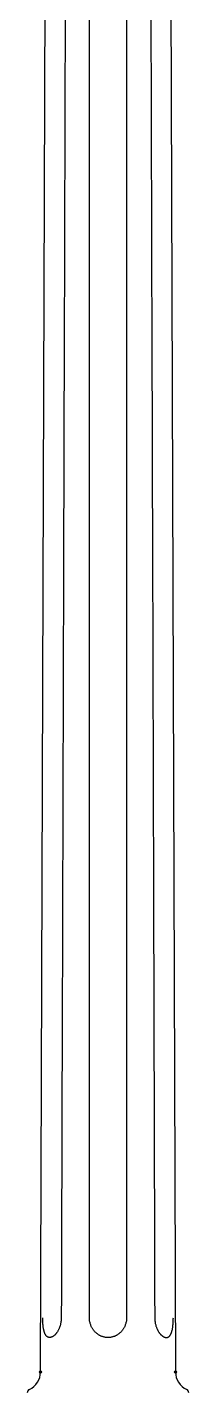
# Model space of a CAD drawing. Extents: x 0 to 131, y 0 to 344.
# Drawn here: x 49.2 to 57.3, y 207.9 to 276 of the extents above; entities that cross this region are included whole.
import ezdxf

# ---------------------------------------------------------------- set-up
doc = ezdxf.new("R2010")
doc.units = 0
doc.layers.add('LIVELLO_1', color=160, linetype='Continuous')

# ---------------------------------------------------------------- blocks, each defined once
blk = doc.blocks.new('AI9-BLK1')
at = {"layer": 'LIVELLO_1', "color": 7}
for p, q in [((-15.267, 36.872), (-15, 117.247)), ((-8.791, 117.247), (-8.524, 36.872))]:
    blk.add_line(p, q, dxfattribs=at)
for centre, major_axis, ratio in [((-15.268, 36.872), (0.0004, -0.0577), 0.95072), ((-8.523, 36.872), (-0.0003, -0.0577), 0.950737)]:
    blk.add_ellipse(centre, major_axis=major_axis, ratio=ratio, dxfattribs=at)
for points, knots in [([(-14.006, 114.426), (-14.045, 101.95), (-14.081, 89.473), (-14.119, 76.995), (-14.156, 64.524), (-14.191, 52.046), (-14.23, 39.571)], [0, 0, 0, 0, 1, 1, 1, 2, 2, 2, 2]), ([(-12.823, 39.571), (-12.82, 52.046), (-12.82, 64.524), (-12.82, 76.995), (-12.82, 76.995), (-12.82, 114.426), (-12.82, 114.426)], [0, 0, 0, 0, 1, 1, 1, 2, 2, 2, 2]), ([(-10.97, 114.426), (-10.968, 101.95), (-10.968, 89.473), (-10.968, 76.995), (-10.968, 64.524), (-10.968, 52.046), (-10.965, 39.571)], [0, 0, 0, 0, 1, 1, 1, 2, 2, 2, 2]), ([(-9.782, 114.426), (-9.746, 101.95), (-9.71, 89.473), (-9.67, 76.995), (-9.634, 64.524), (-9.598, 52.046), (-9.561, 39.571)], [0, 0, 0, 0, 1, 1, 1, 2, 2, 2, 2]), ([(-14.23, 39.571), (-14.232, 39.533), (-14.232, 39.499), (-14.235, 39.459), (-14.235, 39.429), (-14.24, 39.397), (-14.248, 39.361), (-14.25, 39.336), (-14.255, 39.31), (-14.261, 39.286), (-14.267, 39.259), (-14.272, 39.233), (-14.276, 39.211), (-14.281, 39.193), (-14.286, 39.176), (-14.291, 39.16), (-14.299, 39.142), (-14.304, 39.124), (-14.311, 39.108), (-14.316, 39.091), (-14.32, 39.073), (-14.328, 39.059), (-14.336, 39.043), (-14.344, 39.025), (-14.352, 39.009), (-14.36, 38.993), (-14.366, 38.975), (-14.373, 38.963), (-14.38, 38.945), (-14.391, 38.931), (-14.396, 38.916), (-14.406, 38.902), (-14.414, 38.889), (-14.422, 38.876), (-14.432, 38.862), (-14.441, 38.85), (-14.447, 38.838), (-14.458, 38.826), (-14.465, 38.815), (-14.473, 38.801), (-14.481, 38.79), (-14.491, 38.78), (-14.502, 38.769), (-14.51, 38.758), (-14.517, 38.748), (-14.527, 38.74), (-14.535, 38.73), (-14.544, 38.719), (-14.557, 38.711), (-14.562, 38.701), (-14.571, 38.697), (-14.58, 38.689), (-14.589, 38.681), (-14.601, 38.674), (-14.608, 38.669), (-14.616, 38.658), (-14.624, 38.653), (-14.634, 38.647), (-14.642, 38.642), (-14.65, 38.637), (-14.66, 38.634), (-14.668, 38.628), (-14.677, 38.626), (-14.683, 38.62), (-14.691, 38.617), (-14.701, 38.612), (-14.709, 38.61), (-14.715, 38.604), (-14.727, 38.604), (-14.732, 38.6), (-14.738, 38.596), (-14.749, 38.594), (-14.757, 38.594), (-14.763, 38.589), (-14.775, 38.589), (-14.78, 38.588), (-14.788, 38.584), (-14.795, 38.584), (-14.806, 38.584), (-14.806, 38.584), (-14.826, 38.584), (-14.826, 38.584), (-14.834, 38.588), (-14.842, 38.589), (-14.851, 38.589), (-14.857, 38.589), (-14.864, 38.594), (-14.87, 38.596), (-14.878, 38.596), (-14.887, 38.6), (-14.891, 38.604), (-14.9, 38.61), (-14.906, 38.612), (-14.912, 38.615), (-14.92, 38.617), (-14.928, 38.62), (-14.932, 38.626), (-14.937, 38.631), (-14.945, 38.637), (-14.951, 38.642), (-14.959, 38.647), (-14.967, 38.653), (-14.972, 38.658), (-14.976, 38.666), (-14.985, 38.674), (-14.99, 38.681), (-14.995, 38.689), (-15, 38.697), (-15.006, 38.701), (-15.012, 38.714), (-15.018, 38.722), (-15.024, 38.73), (-15.029, 38.74), (-15.034, 38.753), (-15.037, 38.762), (-15.044, 38.77), (-15.047, 38.782), (-15.056, 38.796), (-15.057, 38.806), (-15.062, 38.817), (-15.07, 38.831), (-15.073, 38.842), (-15.078, 38.857), (-15.08, 38.871), (-15.087, 38.886), (-15.088, 38.9), (-15.092, 38.911), (-15.097, 38.924), (-15.101, 38.943), (-15.105, 38.959), (-15.106, 38.974), (-15.111, 38.987), (-15.114, 39.004), (-15.117, 39.023), (-15.119, 39.039), (-15.123, 39.055), (-15.128, 39.073), (-15.129, 39.087), (-15.129, 39.105), (-15.133, 39.123), (-15.136, 39.139), (-15.137, 39.156), (-15.137, 39.174), (-15.141, 39.19), (-15.142, 39.208), (-15.142, 39.23), (-15.149, 39.256), (-15.149, 39.283), (-15.15, 39.305), (-15.15, 39.333), (-15.156, 39.357), (-15.156, 39.39), (-15.159, 39.425), (-15.159, 39.459), (-15.159, 39.459), (-15.159, 39.571), (-15.159, 39.571)], [0, 0, 0, 0, 1, 1, 1, 2, 2, 2, 3, 3, 3, 4, 4, 4, 5, 5, 5, 6, 6, 6, 7, 7, 7, 8, 8, 8, 9, 9, 9, 10, 10, 10, 11, 11, 11, 12, 12, 12, 13, 13, 13, 14, 14, 14, 15, 15, 15, 16, 16, 16, 17, 17, 17, 18, 18, 18, 19, 19, 19, 20, 20, 20, 21, 21, 21, 22, 22, 22, 23, 23, 23, 24, 24, 24, 25, 25, 25, 26, 26, 26, 27, 27, 27, 28, 28, 28, 29, 29, 29, 30, 30, 30, 31, 31, 31, 32, 32, 32, 33, 33, 33, 34, 34, 34, 35, 35, 35, 36, 36, 36, 37, 37, 37, 38, 38, 38, 39, 39, 39, 40, 40, 40, 41, 41, 41, 42, 42, 42, 43, 43, 43, 44, 44, 44, 45, 45, 45, 46, 46, 46, 47, 47, 47, 48, 48, 48, 49, 49, 49, 50, 50, 50, 51, 51, 51, 52, 52, 52, 52]), ([(-11.895, 38.584), (-11.923, 38.584), (-11.951, 38.588), (-11.98, 38.589), (-12.003, 38.594), (-12.032, 38.596), (-12.056, 38.6), (-12.075, 38.604), (-12.095, 38.61), (-12.115, 38.615), (-12.132, 38.62), (-12.151, 38.626), (-12.168, 38.631), (-12.185, 38.634), (-12.198, 38.641), (-12.211, 38.645), (-12.226, 38.652), (-12.239, 38.653), (-12.252, 38.661), (-12.265, 38.669), (-12.28, 38.677), (-12.297, 38.684), (-12.311, 38.689), (-12.325, 38.697), (-12.337, 38.705), (-12.356, 38.714), (-12.369, 38.722), (-12.385, 38.73), (-12.398, 38.74), (-12.416, 38.753), (-12.426, 38.762), (-12.442, 38.774), (-12.458, 38.785), (-12.47, 38.796), (-12.485, 38.809), (-12.502, 38.82), (-12.511, 38.833), (-12.528, 38.844), (-12.538, 38.858), (-12.554, 38.874), (-12.564, 38.886), (-12.579, 38.902), (-12.59, 38.916), (-12.603, 38.927), (-12.615, 38.945), (-12.627, 38.959), (-12.639, 38.975), (-12.649, 38.993), (-12.659, 39.009), (-12.672, 39.025), (-12.68, 39.043), (-12.69, 39.059), (-12.702, 39.076), (-12.708, 39.094), (-12.716, 39.108), (-12.724, 39.124), (-12.733, 39.142), (-12.739, 39.16), (-12.746, 39.176), (-12.752, 39.193), (-12.76, 39.211), (-12.769, 39.236), (-12.777, 39.259), (-12.784, 39.286), (-12.791, 39.31), (-12.797, 39.336), (-12.802, 39.361), (-12.81, 39.393), (-12.815, 39.425), (-12.818, 39.459), (-12.82, 39.499), (-12.82, 39.533), (-12.823, 39.571)], [0, 0, 0, 0, 1, 1, 1, 2, 2, 2, 3, 3, 3, 4, 4, 4, 5, 5, 5, 6, 6, 6, 7, 7, 7, 8, 8, 8, 9, 9, 9, 10, 10, 10, 11, 11, 11, 12, 12, 12, 13, 13, 13, 14, 14, 14, 15, 15, 15, 16, 16, 16, 17, 17, 17, 18, 18, 18, 19, 19, 19, 20, 20, 20, 21, 21, 21, 22, 22, 22, 23, 23, 23, 24, 24, 24, 24]), ([(-10.965, 39.571), (-10.968, 39.533), (-10.968, 39.499), (-10.97, 39.459), (-10.976, 39.425), (-10.981, 39.393), (-10.99, 39.361), (-10.994, 39.333), (-10.999, 39.31), (-11.007, 39.286), (-11.012, 39.259), (-11.022, 39.233), (-11.03, 39.211), (-11.038, 39.193), (-11.045, 39.176), (-11.051, 39.16), (-11.057, 39.142), (-11.063, 39.124), (-11.074, 39.108), (-11.082, 39.091), (-11.093, 39.073), (-11.098, 39.059), (-11.107, 39.039), (-11.119, 39.025), (-11.132, 39.009), (-11.142, 38.99), (-11.151, 38.975), (-11.165, 38.959), (-11.175, 38.945), (-11.187, 38.927), (-11.201, 38.913), (-11.212, 38.9), (-11.226, 38.886), (-11.237, 38.871), (-11.25, 38.857), (-11.263, 38.842), (-11.279, 38.831), (-11.292, 38.82), (-11.306, 38.806), (-11.32, 38.796), (-11.337, 38.782), (-11.348, 38.77), (-11.362, 38.762), (-11.375, 38.753), (-11.391, 38.74), (-11.406, 38.73), (-11.422, 38.722), (-11.436, 38.714), (-11.45, 38.705), (-11.467, 38.697), (-11.48, 38.689), (-11.491, 38.684), (-11.508, 38.677), (-11.521, 38.669), (-11.536, 38.661), (-11.552, 38.653), (-11.564, 38.652), (-11.578, 38.645), (-11.593, 38.641), (-11.606, 38.634), (-11.619, 38.631), (-11.638, 38.626), (-11.655, 38.62), (-11.677, 38.615), (-11.694, 38.61), (-11.716, 38.604), (-11.735, 38.6), (-11.758, 38.596), (-11.785, 38.594), (-11.811, 38.589), (-11.837, 38.588), (-11.865, 38.584), (-11.895, 38.584)], [0, 0, 0, 0, 1, 1, 1, 2, 2, 2, 3, 3, 3, 4, 4, 4, 5, 5, 5, 6, 6, 6, 7, 7, 7, 8, 8, 8, 9, 9, 9, 10, 10, 10, 11, 11, 11, 12, 12, 12, 13, 13, 13, 14, 14, 14, 15, 15, 15, 16, 16, 16, 17, 17, 17, 18, 18, 18, 19, 19, 19, 20, 20, 20, 21, 21, 21, 22, 22, 22, 23, 23, 23, 24, 24, 24, 24]), ([(-9.561, 39.571), (-9.559, 39.533), (-9.556, 39.499), (-9.556, 39.459), (-9.554, 39.429), (-9.549, 39.397), (-9.542, 39.361), (-9.541, 39.336), (-9.533, 39.31), (-9.531, 39.286), (-9.523, 39.259), (-9.518, 39.233), (-9.511, 39.211), (-9.506, 39.193), (-9.505, 39.176), (-9.497, 39.16), (-9.492, 39.142), (-9.487, 39.124), (-9.48, 39.108), (-9.475, 39.091), (-9.469, 39.073), (-9.462, 39.059), (-9.456, 39.043), (-9.447, 39.025), (-9.439, 39.009), (-9.431, 38.993), (-9.425, 38.975), (-9.418, 38.963), (-9.408, 38.945), (-9.4, 38.932), (-9.393, 38.916), (-9.385, 38.902), (-9.377, 38.89), (-9.367, 38.876), (-9.359, 38.865), (-9.351, 38.85), (-9.341, 38.838), (-9.336, 38.826), (-9.326, 38.815), (-9.318, 38.801), (-9.306, 38.79), (-9.3, 38.78), (-9.292, 38.77), (-9.282, 38.759), (-9.273, 38.753), (-9.264, 38.74), (-9.256, 38.73), (-9.248, 38.722), (-9.234, 38.714), (-9.229, 38.705), (-9.22, 38.697), (-9.208, 38.689), (-9.201, 38.684), (-9.19, 38.677), (-9.182, 38.669), (-9.172, 38.661), (-9.167, 38.653), (-9.157, 38.647), (-9.149, 38.642), (-9.139, 38.637), (-9.131, 38.634), (-9.123, 38.628), (-9.115, 38.626), (-9.108, 38.62), (-9.096, 38.617), (-9.09, 38.612), (-9.082, 38.61), (-9.07, 38.604), (-9.063, 38.604), (-9.059, 38.6), (-9.051, 38.596), (-9.039, 38.594), (-9.034, 38.594), (-9.024, 38.589), (-9.016, 38.589), (-9.008, 38.588), (-9.001, 38.584), (-8.993, 38.584), (-8.985, 38.584), (-8.985, 38.584), (-8.965, 38.584), (-8.965, 38.584), (-8.954, 38.588), (-8.949, 38.589), (-8.941, 38.589), (-8.934, 38.589), (-8.926, 38.594), (-8.918, 38.596), (-8.913, 38.596), (-8.905, 38.6), (-8.896, 38.604), (-8.89, 38.61), (-8.882, 38.612), (-8.877, 38.615), (-8.869, 38.617), (-8.863, 38.62), (-8.855, 38.626), (-8.85, 38.631), (-8.846, 38.637), (-8.838, 38.642), (-8.829, 38.647), (-8.824, 38.653), (-8.819, 38.658), (-8.811, 38.666), (-8.806, 38.671), (-8.802, 38.681), (-8.793, 38.689), (-8.791, 38.697), (-8.783, 38.701), (-8.778, 38.714), (-8.773, 38.722), (-8.767, 38.73), (-8.761, 38.74), (-8.753, 38.753), (-8.752, 38.762), (-8.744, 38.77), (-8.742, 38.782), (-8.736, 38.796), (-8.734, 38.806), (-8.725, 38.817), (-8.721, 38.831), (-8.717, 38.842), (-8.711, 38.857), (-8.708, 38.871), (-8.705, 38.886), (-8.7, 38.9), (-8.698, 38.911), (-8.691, 38.927), (-8.689, 38.943), (-8.685, 38.959), (-8.681, 38.974), (-8.68, 38.987), (-8.676, 39.004), (-8.672, 39.023), (-8.669, 39.039), (-8.667, 39.055), (-8.664, 39.073), (-8.658, 39.091), (-8.658, 39.105), (-8.655, 39.123), (-8.655, 39.139), (-8.653, 39.156), (-8.65, 39.174), (-8.65, 39.19), (-8.649, 39.208), (-8.642, 39.23), (-8.642, 39.256), (-8.64, 39.283), (-8.64, 39.308), (-8.637, 39.333), (-8.636, 39.36), (-8.636, 39.39), (-8.633, 39.425), (-8.633, 39.459), (-8.633, 39.499), (-8.633, 39.533), (-8.629, 39.571)], [0, 0, 0, 0, 1, 1, 1, 2, 2, 2, 3, 3, 3, 4, 4, 4, 5, 5, 5, 6, 6, 6, 7, 7, 7, 8, 8, 8, 9, 9, 9, 10, 10, 10, 11, 11, 11, 12, 12, 12, 13, 13, 13, 14, 14, 14, 15, 15, 15, 16, 16, 16, 17, 17, 17, 18, 18, 18, 19, 19, 19, 20, 20, 20, 21, 21, 21, 22, 22, 22, 23, 23, 23, 24, 24, 24, 25, 25, 25, 26, 26, 26, 27, 27, 27, 28, 28, 28, 29, 29, 29, 30, 30, 30, 31, 31, 31, 32, 32, 32, 33, 33, 33, 34, 34, 34, 35, 35, 35, 36, 36, 36, 37, 37, 37, 38, 38, 38, 39, 39, 39, 40, 40, 40, 41, 41, 41, 42, 42, 42, 43, 43, 43, 44, 44, 44, 45, 45, 45, 46, 46, 46, 47, 47, 47, 48, 48, 48, 49, 49, 49, 50, 50, 50, 51, 51, 51, 52, 52, 52, 52])]:
    blk.add_open_spline(points, degree=3, knots=knots, dxfattribs=at)
for points in [[(-15.825, 35.999), (-15.485, 36.158), (-15.267, 36.497), (-15.267, 36.872)], [(-8.524, 36.872), (-8.52, 36.497), (-8.306, 36.158), (-7.963, 35.999)], [(-15.825, 35.999), (-15.89, 35.97), (-15.931, 35.905), (-15.931, 35.836)], [(-7.86, 35.836), (-7.86, 35.905), (-7.897, 35.97), (-7.963, 35.999)]]:
    blk.add_open_spline(points, degree=3, dxfattribs=at)

msp = doc.modelspace()

# ---------------------------------------------------------------- block references
at = {"layer": 'LIVELLO_1', "color": 7}
msp.add_blockref('AI9-BLK1', (65.129875, 172.095869), dxfattribs=at)

doc.saveas('drawing.dxf')
